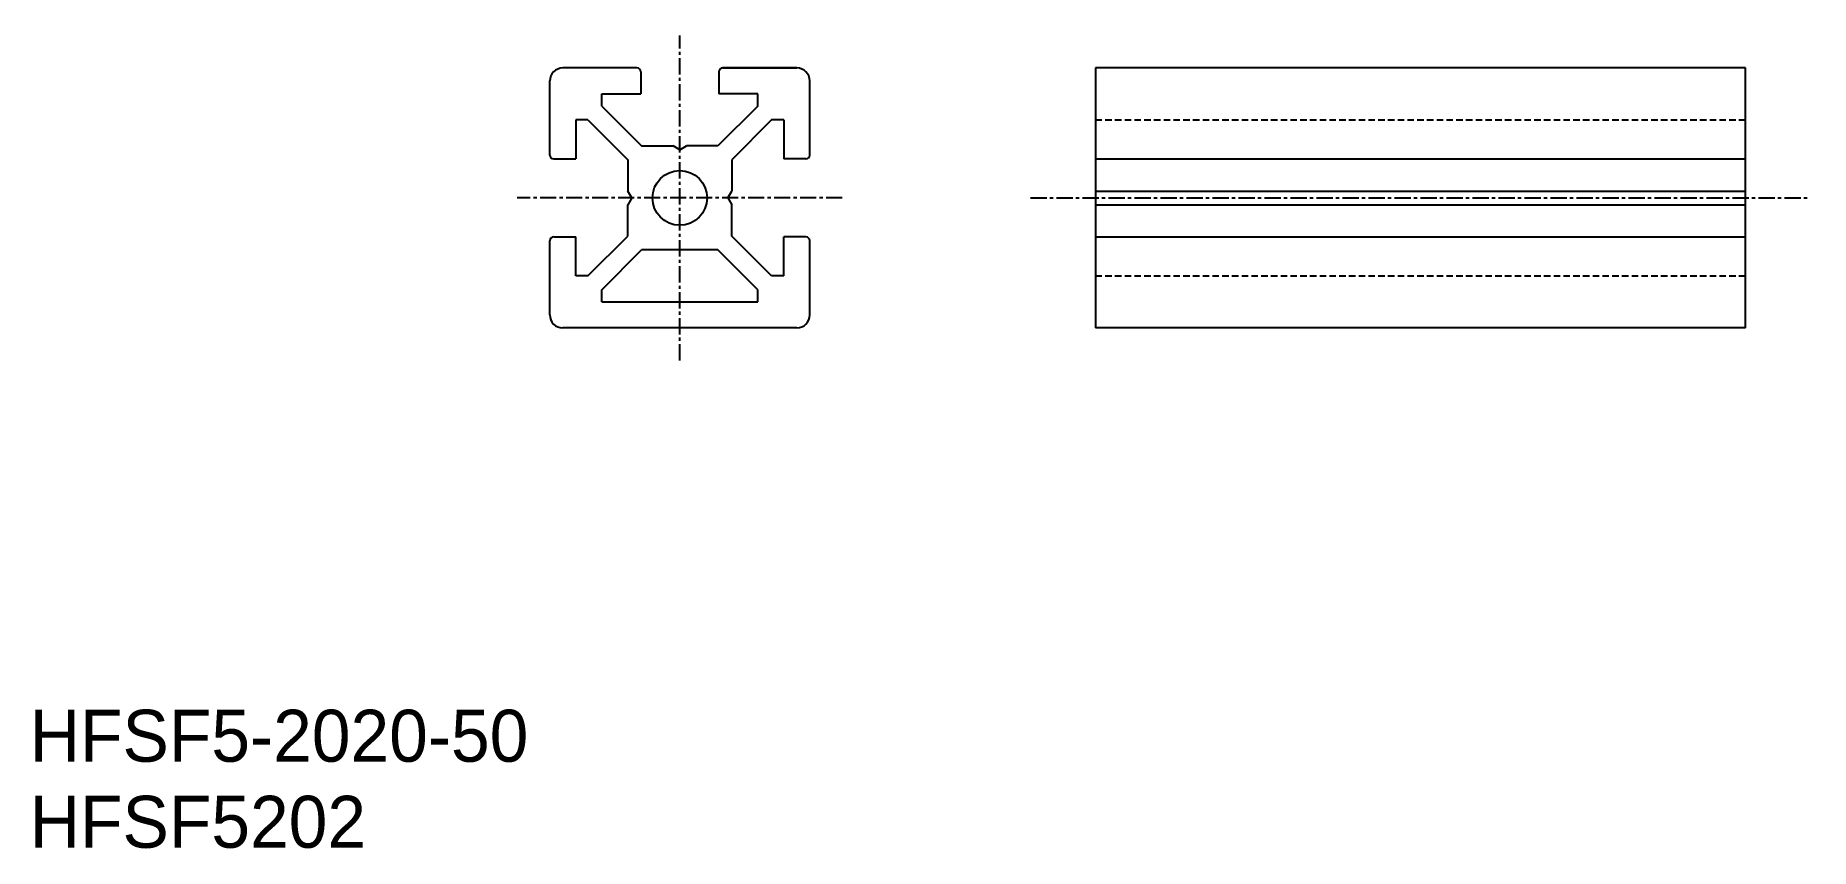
# Model space of a CAD drawing. Extents: x 0 to 137, y 0 to 62.
import ezdxf

# ---------------------------------------------------------------- set-up
doc = ezdxf.new("R2010")
doc.units = 0
doc.linetypes.add('CENTER', pattern=[2, 1.25, -0.25, 0.25, -0.25])
doc.linetypes.add('DASHED', pattern=[0.75, 0.5, -0.25])
doc.layers.get('0').update_dxf_attribs({"linetype": 'CONTINUOUS'})
doc.layers.add('CENTER', color=1, linetype='CENTER')

msp = doc.modelspace()

# ---------------------------------------------------------------- linework, layer by layer
at = {"color": 7, "linetype": 'CONTINUOUS'}
for p, q in [((40, 53.3), (40, 59)), ((46.7, 60), (41, 60)), ((47, 59.7), (47, 58)), ((53, 59.7), (53, 58)), ((59, 60), (53.3, 60)), ((53.3, 60), (59, 60)), ((60, 53.3), (60, 59)), ((81.98, 60), (81.98, 40)), ((131.98, 60), (81.98, 60)), ((131.98, 40), (131.98, 60)), ((44, 57.06), (44, 58)), ((44, 58), (47, 58)), ((56, 58), (53, 58)), ((56, 57.06), (56, 58)), ((42, 56), (42, 53)), ((42.94, 56), (42, 56)), ((42.94, 56), (46, 52.94)), ((44, 57.06), (47.06, 54)), ((56, 57.06), (52.94, 54)), ((57.06, 56), (54, 52.94)), ((58, 56), (57.06, 56)), ((58, 56), (58, 53)), ((47.06, 54), (49.48, 54)), ((50, 53.7), (49.48, 54)), ((50, 53.7), (50.52, 54)), ((52.94, 54), (50.52, 54)), ((40.3, 53), (42, 53)), ((46, 52.94), (46, 50.52)), ((54, 52.94), (54, 50.52)), ((59.7, 53), (58, 53)), ((81.98, 53), (131.98, 53)), ((46.3, 50), (46, 50.52)), ((46.3, 50), (46, 49.48)), ((46, 47.06), (46, 49.48)), ((53.7, 50), (54, 50.52)), ((53.7, 50), (54, 49.48)), ((54, 47.06), (54, 49.48)), ((81.98, 50.52), (131.98, 50.52)), ((81.98, 49.48), (131.98, 49.48)), ((40, 41), (40, 46.7)), ((40.3, 47), (42, 47)), ((42, 44), (42, 47)), ((42.94, 44), (46, 47.06)), ((57.06, 44), (54, 47.06)), ((58, 44), (58, 47)), ((59.7, 47), (58, 47)), ((60, 41), (60, 46.7)), ((81.98, 47), (131.98, 47)), ((44, 42.94), (47.06, 46)), ((52.94, 46), (47.06, 46)), ((56, 42.94), (52.94, 46)), ((42.94, 44), (42, 44)), ((58, 44), (57.06, 44)), ((44, 42), (44, 42.94)), ((56, 42), (56, 42.94)), ((44, 42), (56, 42)), ((59, 40), (41, 40)), ((131.98, 40), (81.98, 40))]:
    msp.add_line(p, q, dxfattribs=at)
at = {"color": 3, "linetype": 'DASHED'}
for p, q in [((81.98, 56), (131.98, 56)), ((81.98, 44), (131.98, 44))]:
    msp.add_line(p, q, dxfattribs=at)
at = {"color": 7, "linetype": 'CONTINUOUS'}
msp.add_circle((50, 50), 2.1, dxfattribs=at)
for centre, radius, start, end in [((41, 59), 1, 90, 180), ((46.7, 59.7), 0.3, 0, 90), ((53.3, 59.7), 0.3, 90, 180), ((59, 59), 1, 0, 90), ((40.3, 53.3), 0.3, 180, 270), ((59.7, 53.3), 0.3, 270, 0), ((40.3, 46.7), 0.3, 90, 180), ((59.7, 46.7), 0.3, 360, 90), ((41, 41), 1, 180, 270), ((59, 41), 1, 270, 0)]:
    msp.add_arc(centre, radius, start, end, dxfattribs=at)
at = {"layer": 'CENTER', "color": 1, "linetype": 'CENTER'}
for p, q in [((50, 37.5), (50, 62.5)), ((62.5, 50), (37.5, 50)), ((76.98, 50), (136.98, 50))]:
    msp.add_line(p, q, dxfattribs=at)

# ---------------------------------------------------------------- texts
at = {"color": 7, "linetype": 'CONTINUOUS'}
for s, p in [('HFSF5-2020-50', (0, 6.62)), ('HFSF5202', (0, 0))]:
    msp.add_text(s, height=4, dxfattribs=at).set_placement(p)

doc.saveas('drawing.dxf')
